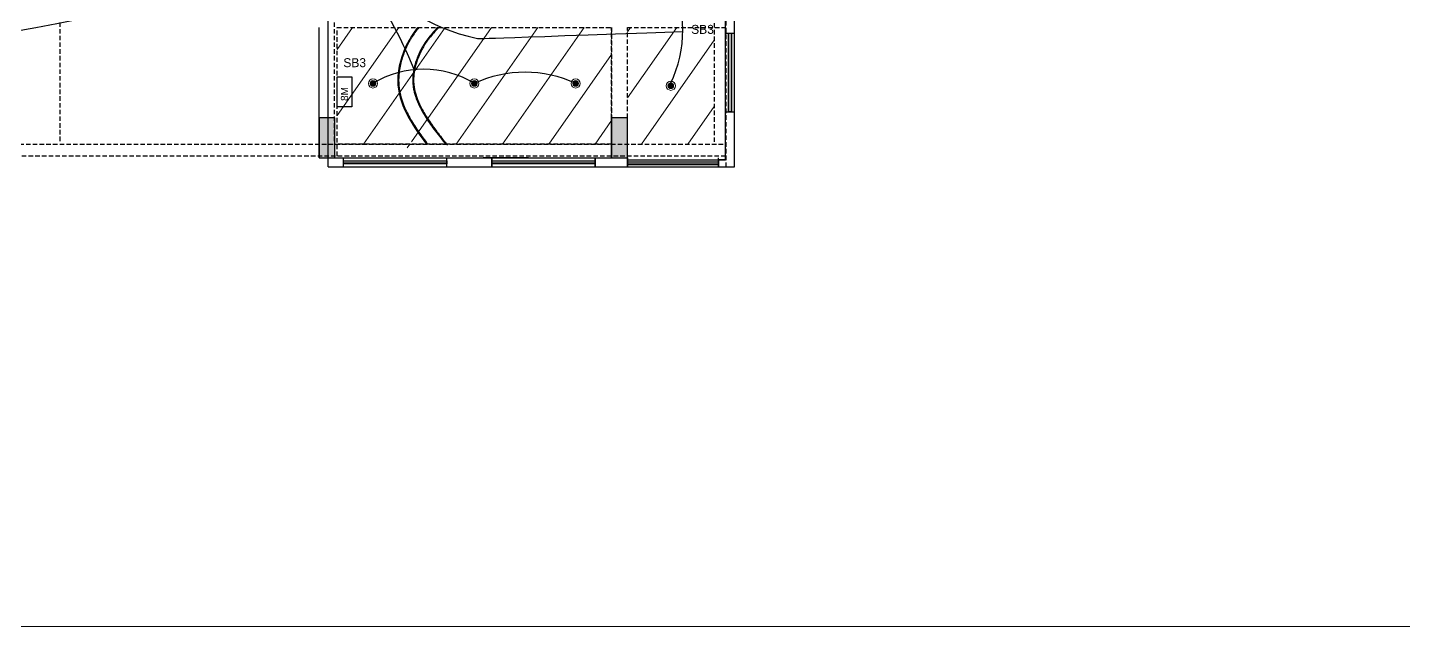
# Model space of a CAD drawing. Header units: millimetres. Extents: x 1464389 to 1998638, y -29162 to 256806.
# Drawn here: x 1772498 to 1795520, y 162190 to 172210 of the extents above; entities that cross this region are included whole.
import ezdxf

# ---------------------------------------------------------------- set-up
doc = ezdxf.new("R2010")
doc.units = ezdxf.units.MM
doc.header["$LTSCALE"] = 15
doc.linetypes.add('DASHED', pattern=[0.75, 0.5, -0.25])
doc.linetypes.add('DASHED2', pattern=[0.375, 0.25, -0.125])
doc.layers.get('0').update_dxf_attribs({"lineweight": 5})
for name, color, linetype in [('0_1.5sqmm wire', 4, 'Continuous'), ('0_COVE_loop', 30, 'Continuous'), ('A-WNDW', 4, 'Continuous'), ('GFC Columns', 6, 'Continuous'), ('GFC Walls', 14, 'Continuous'), ('S-col-3', 3, 'Continuous'), ('supended frame', 30, 'DASHED')]:
    doc.layers.add(name, color=color, linetype=linetype)
doc.layers.add('Hatch', color=252, linetype='Continuous', lineweight=15)
doc.styles.add('ARIAL', font='arial.ttf')

# ---------------------------------------------------------------- blocks, each defined once
blk = doc.blocks.new('SB')
at = {"layer": '0_1.5sqmm wire'}
blk.add_lwpolyline([(878496, -257696), (878496, -257946), (877996, -257946), (877996, -257696)], close=True, dxfattribs=at)
at = {"layer": '0_1.5sqmm wire', "insert": (878326, -257882), "char_height": 120, "attachment_point": 9, "style": 'ARIAL'}
blk.add_mtext_dynamic_manual_height_columns('\\pxt5;8M', width=2313.2, gutter_width=250, heights=[0], dxfattribs=at)
blk = doc.blocks.new('ff looping lights')
at = {"layer": '0_1.5sqmm wire'}
for centre, radius, start, end in [((988654, -281756), 1926, 333.1381, 28.5948), ((986245, -284017), 1629, 58.6195, 121.3821), ((987941, -284456), 2017, 65.1365, 114.8618)]:
    blk.add_arc(centre, radius, start, end, dxfattribs=at)
for points in [[(972421, -275477), (973922, -276932), (974741, -279117), (974840, -280344), (983487, -280826)], [(972401, -279147), (973752, -280177), (974627, -280670), (976290, -281293), (983493, -280826)], [(968634, -281771), (970491, -281546), (971637, -281199), (977331, -281315), (983570, -280841)], [(971871, -281987), (972333, -281518), (973283, -281351), (977253, -281418), (983491, -280877)]]:
    blk.add_spline(points, degree=3, dxfattribs=at)
for points in [[(983570, -280841), (985108, -280119), (985435, -281514), (987169, -281879), (990580, -281756)], [(983570, -280841), (985123, -280287), (985593, -281268), (986089, -282401), (986093, -282405)]]:
    blk.add_open_spline(points, degree=3, knots=[0, 0, 0, 0, 2951.569061, 2970.000848, 2970.000848, 2970.000848, 2970.000848], dxfattribs=at)
blk = doc.blocks.new('curved light ff')
at = {"layer": 'supended frame', "linetype": 'ByBlock', "ltscale": 50}
for points, knots in [([(987527, -311951), (987463, -312032), (987291, -312293), (987078, -313036), (987419, -313566), (987677, -313902)], [11435.309123, 11435.309123, 11435.309123, 11435.309123, 11756.828241, 12400.389099, 13581.425764, 13581.425764, 13581.425764, 13581.425764]), ([(987545, -311951), (987501, -312005), (987461, -312062), (987413, -312141), (987402, -312160), (987383, -312194), (987374, -312211), (987349, -312259), (987334, -312292), (987291, -312395), (987266, -312468), (987229, -312616), (987217, -312691), (987211, -312786), (987210, -312807), (987210, -312853), (987211, -312877), (987214, -312924), (987217, -312948), (987226, -313018), (987236, -313064), (987260, -313156), (987275, -313201), (987321, -313319), (987356, -313390), (987435, -313532), (987479, -313602), (987574, -313740), (987624, -313809), (987682, -313886), (987688, -313894), (987695, -313902)], [11423.581269, 11423.581269, 11423.581269, 11423.581269, 11642.731343, 11642.731343, 11708.607278, 11708.607278, 11765.093134, 11765.093134, 11873.459039, 11873.459039, 12099.68523, 12099.68523, 12325.911421, 12325.911421, 12391.922511, 12391.922511, 12466.521898, 12466.521898, 12541.121285, 12541.121285, 12690.320059, 12690.320059, 12839.518833, 12839.518833, 13080.912268, 13080.912268, 13322.305703, 13322.305703, 13563.699138, 13563.699138, 13591.426504, 13591.426504, 13591.426504, 13591.426504]), ([(987865, -311951), (987839, -311976), (987814, -312002), (987764, -312057), (987739, -312086), (987693, -312145), (987671, -312176), (987629, -312239), (987609, -312271), (987585, -312317), (987578, -312329), (987566, -312354), (987560, -312367), (987542, -312406), (987531, -312432), (987511, -312485), (987502, -312512), (987485, -312566), (987478, -312593), (987465, -312647), (987460, -312674), (987452, -312727), (987449, -312753), (987447, -312787), (987447, -312794), (987446, -312808), (987446, -312814), (987446, -312824), (987446, -312828), (987446, -312836), (987446, -312839), (987446, -312846), (987446, -312849), (987447, -312859), (987447, -312866), (987448, -312886), (987449, -312899), (987453, -312935), (987456, -312958), (987465, -313003), (987470, -313026), (987482, -313072), (987489, -313096), (987506, -313142), (987515, -313166), (987534, -313213), (987545, -313237), (987568, -313285), (987581, -313309), (987607, -313358), (987622, -313382), (987658, -313443), (987682, -313480), (987731, -313554), (987757, -313591), (987812, -313666), (987840, -313704), (987898, -313780), (987928, -313818), (987968, -313868), (987977, -313880), (987996, -313902)], [11181.771112, 11181.771112, 11181.771112, 11181.771112, 11309.922486, 11309.922486, 11448.427921, 11448.427921, 11586.933357, 11586.933357, 11725.438792, 11725.438792, 11775.439821, 11775.439821, 11825.440851, 11825.440851, 11925.44291, 11925.44291, 12025.444969, 12025.444969, 12125.447028, 12125.447028, 12225.449087, 12225.449087, 12325.451146, 12325.451146, 12355.561571, 12355.561571, 12379.165878, 12379.165878, 12395.864696, 12395.864696, 12409.414045, 12409.414045, 12422.963393, 12422.963393, 12450.06209, 12450.06209, 12504.259485, 12504.259485, 12597.573323, 12597.573323, 12690.887162, 12690.887162, 12784.201, 12784.201, 12877.514839, 12877.514839, 12970.828678, 12970.828678, 13064.142516, 13064.142516, 13157.456355, 13157.456355, 13295.647332, 13295.647332, 13433.83831, 13433.83831, 13572.029288, 13572.029288, 13710.220265, 13710.220265, 13752.182132, 13752.182132, 13752.182132, 13752.182132]), ([(987885, -311951), (987854, -311981), (987824, -312012), (987770, -312071), (987746, -312100), (987703, -312155), (987684, -312182), (987656, -312223), (987647, -312238), (987628, -312268), (987619, -312284), (987603, -312312), (987597, -312323), (987587, -312344), (987582, -312353), (987573, -312372), (987568, -312382), (987555, -312411), (987547, -312431), (987527, -312481), (987516, -312512), (987497, -312575), (987489, -312606), (987477, -312662), (987472, -312686), (987466, -312734), (987463, -312758), (987461, -312788), (987461, -312796), (987460, -312808), (987460, -312814), (987460, -312831), (987460, -312842), (987461, -312864), (987461, -312875), (987464, -312910), (987467, -312934), (987475, -312982), (987480, -313006), (987492, -313055), (987499, -313079), (987515, -313128), (987525, -313153), (987545, -313203), (987556, -313228), (987584, -313285), (987601, -313317), (987637, -313381), (987656, -313413), (987698, -313478), (987719, -313511), (987765, -313577), (987789, -313611), (987838, -313678), (987864, -313712), (987916, -313780), (987943, -313814), (987980, -313862), (987991, -313875), (988015, -313902)], [11164.553139, 11164.553139, 11164.553139, 11164.553139, 11318.316909, 11318.316909, 11456.892518, 11456.892518, 11578.156191, 11578.156191, 11641.935153, 11641.935153, 11710.159258, 11710.159258, 11756.743464, 11756.743464, 11794.835337, 11794.835337, 11832.92721, 11832.92721, 11909.110957, 11909.110957, 12026.265351, 12026.265351, 12143.419744, 12143.419744, 12235.071505, 12235.071505, 12326.723266, 12326.723266, 12355.746331, 12355.746331, 12378.70205, 12378.70205, 12424.613488, 12424.613488, 12470.524926, 12470.524926, 12570.218987, 12570.218987, 12669.913048, 12669.913048, 12769.607108, 12769.607108, 12869.301169, 12869.301169, 12968.99523, 12968.99523, 13092.666696, 13092.666696, 13216.338162, 13216.338162, 13340.009628, 13340.009628, 13463.681094, 13463.681094, 13587.35256, 13587.35256, 13711.024026, 13711.024026, 13757.35397, 13757.35397, 13757.35397, 13757.35397])]:
    blk.add_open_spline(points, degree=3, knots=knots, dxfattribs=at)
blk = doc.blocks.new('mot cob 12w')
h = blk.add_hatch(color=219)
h.dxf.hatch_style = 1
h.set_gradient(color1=(100, 33, 101), color2=(248, 215, 49), name='HEMISPHERICAL')
h.paths.add_polyline_path([(-161098, 77016, 1), (-161193, 77016, 1)])
for radius in [76.2, 47.8]:
    blk.add_circle((-161145, 77016), radius)
blk = doc.blocks.new('LIGHTS 12W')
for p in [(1137918, 66402), (1139614, 66402), (1142901, 66363)]:
    blk.add_blockref('mot cob 12w', p)
at = {"xscale": -1}
blk.add_blockref('mot cob 12w', (819019, 66402), dxfattribs=at)

msp = doc.modelspace()

# ---------------------------------------------------------------- hatches: boundary and pattern name
at = {"layer": 'Hatch', "true_color": 0xa953a0}
h = msp.add_hatch(dxfattribs=at)
h.set_pattern_fill('ANSI31', color=215, scale=200, angle=10)
h.set_pattern_definition([(55, (1354599.74, 192024.73), (-520.16155, 364.221), [])])
h.paths.add_polyline_path([(1761949.8, 187591.3), (1761961, 187662.6), (1760661.7, 187871.9), (1760661.7, 185995.3), (1772309.8, 185995.4)])
h.paths.add_polyline_path([(1770078.7, 186339.1), (1770102, 186487.2), (1770102.2, 186487.2), (1770078.9, 186339)], flags=16)
h.paths.add_polyline_path([(1767227.7, 185695.3), (1762982.4, 185695.3), (1762982.4, 184283.5), (1767227.7, 184283.5)])
h.paths.add_polyline_path([(1762382.3, 185695.3), (1760957.4, 185695.3), (1760957.4, 184283.5), (1762382.3, 184283.5)])
h.paths.add_polyline_path([(1767227.7, 183983.5), (1762982.4, 183983.5), (1762982.4, 177123.7), (1767227.7, 177123.7)])
h.paths.add_polyline_path([(1772446.7, 183983.5), (1767827.7, 183983.5), (1767827.7, 172545.3), (1772446.7, 172545.3)])
h.paths.add_polyline_path([(1777031.6, 183983.5), (1773046.7, 183983.5), (1773046.7, 173160.3), (1777031.6, 173160.3)])
h.paths.add_polyline_path([(1777031.6, 185073.6), (1773046.7, 185699.1), (1773046.7, 184283.5), (1777031.6, 184283.5)])
h.paths.add_polyline_path([(1782330.7, 184451.6), (1781572.4, 184568.5), (1781572.4, 184568.4), (1779862.8, 184831.8), (1777631.6, 185133.9), (1777631.6, 184283.5), (1782330.7, 184283.5)])
h.paths.add_polyline_path([(1782270.7, 182421.4), (1782190.7, 182421.4), (1782190.7, 182769.5), (1777631.6, 182769.5), (1777631.6, 178906.3), (1782190.7, 178906.3), (1782190.7, 179147.3), (1782270.7, 179147.3)])
h.paths.add_polyline_path([(1783985.7, 182996.4), (1782535.7, 182996.4), (1782535.7, 178906.3), (1783985.7, 178906.3)])
h.paths.add_polyline_path([(1783985.7, 178606.3), (1782535.7, 178606.3), (1782535.7, 172560.3), (1783985.7, 172560.3)])
h.paths.add_polyline_path([(1782270.7, 178347.3), (1782190.7, 178347.3), (1782190.7, 178606.3), (1777901.7, 178606.3), (1777901.7, 172560.3), (1782270.7, 172560.3)])
h.paths.add_polyline_path([(1782270.7, 172210.3), (1777676.7, 172210.3), (1777676.7, 170259.9), (1782270.7, 170259.9)])
h.paths.add_polyline_path([(1783985.7, 172210.3), (1782535.7, 172210.3), (1782535.7, 170259.9), (1783985.7, 170259.9)])
h.paths.add_polyline_path([(1767227.7, 176523.7), (1762982.4, 176523.7), (1762982.4, 172550.1), (1767227.7, 172550.1)])
h.paths.add_polyline_path([(1762607.4, 172250), (1760661.7, 172250), (1760661.7, 170259.9), (1762607.4, 170259.9)])
h.paths.add_polyline_path([(1768232.7, 172195.3), (1767752.7, 172195.3), (1767277.7, 172195.3), (1767277.7, 172250.1), (1762982.4, 172250.1), (1762982.4, 170259.9), (1768232.7, 170259.9)])
h.paths.add_polyline_path([(1767692.7, 169963.5), (1767692.7, 170018.5), (1767692.7, 170059.9), (1763207.4, 170059.9), (1763207.4, 170059.8), (1762457.4, 170059.8), (1760661.7, 170059.9), (1760661.7, 169474.5), (1761311.7, 169474.5), (1761311.7, 168974.5), (1767692.7, 168974.5), (1767692.7, 169059.5)])
h.paths.add_polyline_path([(1775355.7, 173160.3), (1773046.7, 173160.3), (1773046.7, 172545.3), (1775355.7, 172545.3)])
h.paths.add_polyline_path([(1778850.5, 170142.9), (1779121.1, 170142.9), (1779121.1, 170297.5), (1778850.5, 170297.5)])
h.paths.add_polyline_path([(1781258.3, 170144.1), (1781470.6, 170144.1), (1781470.6, 170298.7), (1781258.3, 170298.7)])
h.paths.add_polyline_path([(1767718.4, 169061.9), (1767718.4, 169215.9), (1767563.9, 169215.9), (1767563.9, 169061.9)])
at = {"layer": 'S-col-3', "lineweight": -3, "ltscale": 0.15}
h = msp.add_hatch(color=1, dxfattribs=at)
h.dxf.hatch_style = 1
h.paths.add_polyline_path([(1777376.7, 170029.3), (1777641.7, 170029.3), (1777641.7, 170699.3), (1777376.7, 170699.3)])
h = msp.add_hatch(color=1, dxfattribs=at)
h.dxf.hatch_style = 1
h.paths.add_polyline_path([(1782270.7, 170029.3), (1782535.7, 170029.3), (1782535.7, 170699.3), (1782270.7, 170699.3)])

# ---------------------------------------------------------------- linework, layer by layer
for p, q in [((1779473.7, 170299.9), (1779526.6, 170244.5)), ((1784057.7, 169999.3), (1784057.7, 169879.3)), ((1687036, 162189.9), (1833222.5, 162189.9))]:
    msp.add_line(p, q)
at = {"layer": 'A-WNDW', "ltscale": 0.5}
for points in [[(1784227.7, 170799.3), (1784227.7, 172118.3), (1784277.7, 172118.3), (1784277.7, 170799.3)], [(1777786.7, 169979.3), (1779512.7, 169979.3), (1779512.7, 169929.3), (1777786.7, 169929.3)], [(1780267.7, 169979.3), (1781995.7, 169979.3), (1781995.7, 169929.3), (1780267.7, 169929.3)], [(1782535.7, 169964.3), (1784057.7, 169964.3), (1784057.7, 169914.3), (1782535.7, 169914.3)]]:
    msp.add_lwpolyline(points, close=True, dxfattribs=at)
at = {"layer": 'A-WNDW', "ltscale": 0.5, "const_width": 14.1}
for points in [[(1784252.7, 170799.3), (1784252.7, 172118.3)], [(1777786.7, 169954.3), (1779512.7, 169954.3)], [(1780267.7, 169954.3), (1781995.7, 169954.3)], [(1782535.7, 169939.3), (1784057.7, 169939.3)]]:
    msp.add_lwpolyline(points, dxfattribs=at)
at = {"layer": 'GFC Columns'}
for points in [[(1777376.7, 170029.3), (1777641.7, 170029.3), (1777641.7, 170699.3), (1777376.7, 170699.3)], [(1782270.7, 170029.3), (1782535.7, 170029.3), (1782535.7, 170699.3), (1782270.7, 170699.3)], [(1782270.7, 170029.3), (1782535.7, 170029.3), (1782535.7, 170699.3), (1782270.7, 170699.3)]]:
    msp.add_lwpolyline(points, close=True, dxfattribs=at)
at = {"layer": 'GFC Walls'}
for p, q in [((1784327.7, 169879.3), (1784327.7, 183219.3)), ((1784177.7, 170799.3), (1784177.7, 172878.3)), ((1777376.7, 170029.3), (1777376.7, 172210.3)), ((1777526.7, 170029.3), (1777526.7, 172360.3)), ((1784177.7, 172118.3), (1784327.7, 172118.3)), ((1782270.7, 170029.3), (1782270.7, 170699.3)), ((1782270.7, 170699.3), (1782270.7, 170029.3)), ((1782270.7, 170029.3), (1782270.7, 170699.3)), ((1782270.7, 170699.3), (1782270.7, 170029.3)), ((1784177.7, 169999.3), (1784177.7, 170799.3)), ((1784177.7, 170799.3), (1784327.7, 170799.3)), ((1777376.7, 170029.3), (1782535.7, 170029.3)), ((1777526.7, 169879.3), (1777526.7, 170029.3)), ((1777786.7, 169879.3), (1777786.7, 170029.3)), ((1779151.7, 170029.3), (1780877.7, 170029.3)), ((1779512.7, 169879.3), (1779512.7, 170029.3)), ((1780877.7, 170029.3), (1780122.7, 170029.3)), ((1780122.7, 170029.3), (1781850.7, 170029.3)), ((1780267.7, 170029.3), (1780267.7, 169879.3)), ((1781850.7, 170029.3), (1782390.7, 170029.3)), ((1781995.7, 170029.3), (1781995.7, 169879.3)), ((1782535.7, 170029.3), (1782535.7, 169879.3)), ((1782535.7, 169999.3), (1784177.7, 169999.3)), ((1784177.7, 169999.3), (1784057.7, 169999.3)), ((1784057.7, 169999.3), (1784057.7, 169879.3)), ((1777526.7, 169879.3), (1784177.7, 169879.3)), ((1778741.7, 169879.3), (1784177.7, 169879.3)), ((1784177.7, 169879.3), (1784327.7, 169879.3))]:
    msp.add_line(p, q, dxfattribs=at)
at = {"layer": 'GFC Walls', "color": 252, "linetype": 'DASHED2', "ltscale": 20, "true_color": 0x939598}
for p, q in [((1782270.7, 170699.3), (1782270.7, 172210.3)), ((1782535.7, 170699.3), (1782535.7, 172210.3))]:
    msp.add_line(p, q, dxfattribs=at)
at = {"layer": 'GFC Walls', "color": 3}
for p, q in [((1780267.7, 169879.3), (1780267.7, 170029.3)), ((1781995.7, 169879.3), (1781995.7, 170029.3)), ((1782535.7, 169879.3), (1782535.7, 170029.3)), ((1784057.7, 169879.3), (1784057.7, 170029.3))]:
    msp.add_line(p, q, dxfattribs=at)
at = {"layer": 'GFC Walls', "color": 252, "linetype": 'DASHED2', "ltscale": 20, "true_color": 0x939598}
for points in [[(1773046.7, 170309.5), (1773046.7, 185698.7)], [(1777631.6, 170309.5), (1777631.6, 185276.1)], [(1784185.7, 169879.3), (1784185.7, 184283.5)], [(1783985.7, 183983.5), (1783985.7, 170259.9)], [(1777676.7, 170059.9), (1777676.7, 172210.3), (1782270.7, 172210.3), (1782270.7, 170259.9), (1777676.7, 170259.9)], [(1782535.7, 172210.3), (1784177.7, 172210.3)], [(1760661.7, 170259.9), (1784177.7, 170259.9)], [(1784177.7, 170059.9), (1760661.7, 170059.9)]]:
    msp.add_lwpolyline(points, dxfattribs=at)

# ---------------------------------------------------------------- block references
at = {"color": 2}
msp.add_blockref('LIGHTS 12W', (801505, 27856.4), dxfattribs=at)
at = {"rotation": 90}
msp.add_blockref('SB', (1519980.8, -707111.4), dxfattribs=at)
at = {"layer": '0_COVE_loop'}
for name, p in [('ff looping lights', (792881, 453901.1)), ('curved light ff', (791497.4, 484161.4))]:
    msp.add_blockref(name, p, dxfattribs=at)

# ---------------------------------------------------------------- texts
at = {"layer": '0_1.5sqmm wire'}
for p in [(1783601.9, 172104.2), (1777782.5, 171547)]:
    msp.add_text('SB3', height=150, dxfattribs=at).set_placement(p)

doc.saveas('drawing.dxf')
